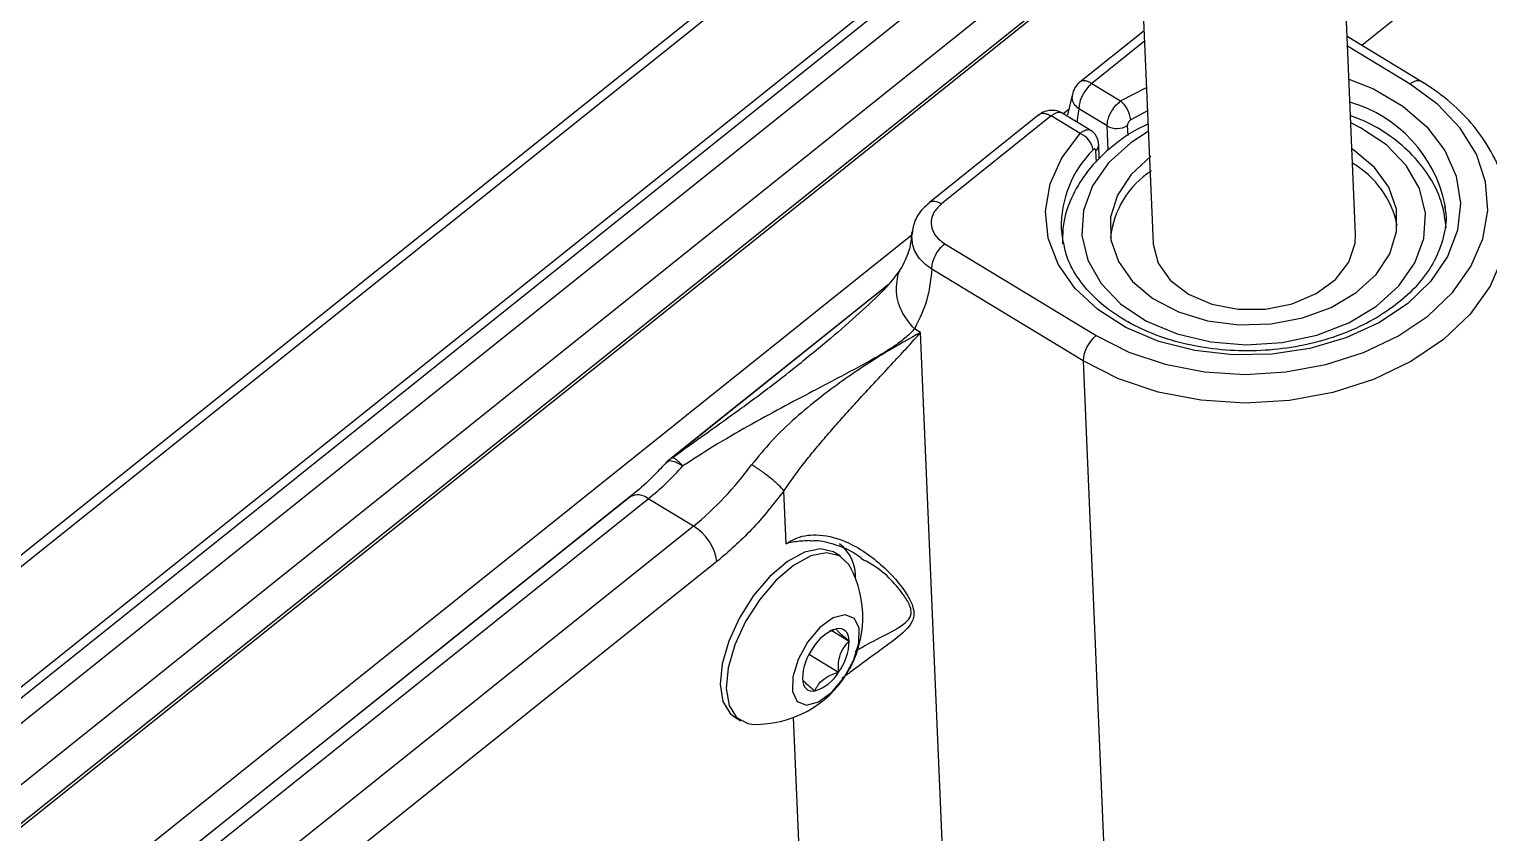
# Model space of a CAD drawing. Header units: millimetres. Extents: x -206 to 279, y 0 to 384.
# Drawn here: x -92.39 to -68.38, y 249.04 to 262.27 of the extents above; entities that cross this region are included whole.
import ezdxf

# ---------------------------------------------------------------- set-up
doc = ezdxf.new("R2010")
doc.units = ezdxf.units.MM

msp = doc.modelspace()

# ---------------------------------------------------------------- linework, layer by layer
at = {"color": 7, "linetype": 'Continuous', "lineweight": 25}
for p, q in [((-70.5699, 258.8861), (-72.7133, 309.2544)), ((-75.9327, 306.5062), (-73.9002, 258.7444)), ((-74.3025, 268.1983), (-115.3983, 235.2997)), ((-113.4333, 234.1063), (-74.1886, 265.523)), ((-112.7188, 233.6724), (-74.1473, 264.5502)), ((-74.1207, 263.9261), (-112.2603, 233.394)), ((-74.049, 262.2414), (-75.1077, 261.3939)), ((-69.4887, 261.4063), (-70.7086, 262.1472)), ((-74.9082, 261.3728), (-74.4339, 261.0847)), ((-75.2288, 261.1788), (-75.3066, 260.8588)), ((-75.7733, 260.8611), (-77.5805, 259.4143)), ((-75.5764, 260.8379), (-77.3803, 259.3938)), ((-75.102, 260.5498), (-75.5764, 260.8379)), ((-74.9257, 260.6008), (-75.3947, 260.8857)), ((-74.6548, 260.6734), (-75.1199, 260.9559)), ((-74.7844, 260.1281), (-74.7948, 260.3721)), ((-69.084, 259.2474), (-69.0943, 259.3722)), ((-75.4114, 258.9782), (-75.3803, 258.7282)), ((-77.3279, 258.7349), (-74.8387, 257.2232)), ((-75.0513, 256.8069), (-77.5404, 258.3186)), ((-78.2601, 258.0603), (-81.832, 255.2009)), ((-77.7265, 257.272), (-77.8272, 257.3331)), ((-77.3162, 247.6302), (-77.7265, 257.272)), ((-75.0513, 256.8069), (-74.5903, 245.9747)), ((-79.9371, 253.7969), (-79.9742, 254.6675)), ((-82.5038, 254.5713), (-92.392, 246.6555)), ((-92.0947, 246.6222), (-82.2065, 254.5381)), ((-81.4631, 254.0866), (-82.2065, 254.5381)), ((-81.4631, 254.0866), (-91.3513, 246.1708)), ((-79.0415, 253.5916), (-79.1437, 253.6536)), ((-81.0761, 253.5038), (-90.9644, 245.5879)), ((-79.188, 252.3711), (-78.8984, 252.1953)), ((-79.5686, 251.961), (-79.5531, 251.9735)), ((-79.5531, 251.9735), (-79.538, 252.0169)), ((-79.5531, 251.9735), (-79.076, 251.6838)), ((-80.8577, 251.0015), (-80.7874, 250.947)), ((-80.7874, 250.947), (-80.6852, 250.8849))]:
    msp.add_line(p, q, dxfattribs=at)
at = {"color": 8, "linetype": 'Continuous', "lineweight": 25}
for p, q in [((-61.1215, 269.4782), (-70.4644, 261.9989)), ((-115.2699, 235.2217), (-74.2951, 268.0234)), ((-113.8574, 234.3638), (-74.2132, 266.1003)), ((-113.7306, 234.2868), (-74.2059, 265.9277)), ((-112.2218, 233.3706), (-74.1185, 263.8736)), ((-74.0416, 262.0666), (-74.9082, 261.3728)), ((-69.6719, 261.3595), (-70.7017, 261.9849)), ((-74.4339, 261.0847), (-74.0091, 261.3042)), ((-75.3789, 260.8761), (-75.2839, 260.9521)), ((-75.1199, 260.9559), (-75.1548, 260.74)), ((-73.9929, 260.923), (-74.2668, 260.7749)), ((-74.638, 260.2787), (-74.6548, 260.6734)), ((-74.3237, 260.6788), (-74.3168, 260.5177)), ((-74.8317, 260.0767), (-74.8397, 260.2657)), ((-110.8093, 232.5128), (-77.8656, 258.8853)), ((-78.2658, 258.0529), (-81.8138, 255.2126)), ((-81.8458, 255.1919), (-81.814, 255.2125)), ((-110.5514, 232.1242), (-82.3649, 254.6884)), ((-79.6891, 247.9673), (-79.8155, 250.939))]:
    msp.add_line(p, q, dxfattribs=at)
at = {"color": 8, "linetype": 'Continuous', "lineweight": 25, "flags": 128}
for points in [[(-70.6788, 261.4459), (-70.2756, 261.282), (-69.7924, 261.0006), (-69.3952, 260.6596), (-69.0979, 260.2707), (-68.9109, 259.8477), (-68.8408, 259.4052), (-68.8899, 258.9587), (-69.0565, 258.5239), (-69.3349, 258.1158), (-69.7153, 257.7488), (-70.1844, 257.4357), (-70.7259, 257.1875), (-71.3208, 257.0127), (-71.9483, 256.9175), (-72.5865, 256.9052), (-73.2132, 256.9763), (-73.8064, 257.1282), (-74.3455, 257.3557), (-74.8115, 257.6508), (-75.1882, 258.0033), (-75.4625, 258.4007), (-75.6248, 258.8292), (-75.6693, 259.2739), (-75.5946, 259.7191), (-75.4033, 260.1495), (-75.102, 260.5498), (-75.102, 260.5498)], [(-73.9784, 260.5832), (-74.2672, 260.3972), (-74.6352, 260.0647), (-74.8989, 259.6879), (-75.0465, 259.2834), (-75.0717, 258.8688), (-74.9734, 258.4623), (-74.7558, 258.0816), (-74.4285, 257.7434), (-74.0058, 257.4625), (-73.5062, 257.251), (-72.9514, 257.1184), (-72.3657, 257.0703), (-71.7748, 257.1088), (-71.2045, 257.2324), (-70.6796, 257.4355), (-70.2231, 257.7094), (-69.8551, 258.0419), (-69.5914, 258.4187), (-69.4438, 258.8232), (-69.4186, 259.2378), (-69.5169, 259.6443), (-69.7345, 260.0249), (-70.0618, 260.3631), (-70.4845, 260.6441), (-70.6481, 260.7249)], [(-68.049, 259.2319), (-68.0495, 259.0447), (-68.138, 258.5343), (-68.3513, 258.0397), (-68.6829, 257.576), (-69.1228, 257.1571), (-69.6575, 256.7958), (-70.2708, 256.5031), (-70.9441, 256.2879), (-71.657, 256.1567), (-72.3877, 256.1136), (-73.1141, 256.1597), (-73.8141, 256.2938), (-74.4664, 256.5117), (-75.0513, 256.8069)]]:
    msp.add_lwpolyline(points, dxfattribs=at)
at = {"color": 7, "linetype": 'Continuous', "lineweight": 25, "flags": 128}
for points in [[(-74.8387, 257.2232), (-74.3003, 256.9515), (-73.6997, 256.7509), (-73.0553, 256.6275), (-72.3865, 256.585), (-71.7138, 256.6247), (-71.0575, 256.7455), (-70.4376, 256.9436), (-69.873, 257.213), (-69.3807, 257.5456), (-68.9758, 257.9313), (-68.6705, 258.3582), (-68.4741, 258.8136), (-68.3926, 259.2834), (-68.4285, 259.7535), (-68.5807, 260.2095), (-68.8445, 260.6377), (-69.2119, 261.0249), (-69.6719, 261.3595)], [(-73.9341, 260.1759), (-74.2603, 259.8767), (-74.4855, 259.5362), (-74.5983, 259.1715), (-74.5932, 258.8008), (-74.4702, 258.4429), (-74.2358, 258.1155), (-73.9015, 257.8352), (-73.4841, 257.6159), (-73.0046, 257.4687), (-72.487, 257.401), (-71.9573, 257.4161), (-71.4421, 257.5134), (-70.9671, 257.6878), (-70.5562, 257.9307), (-70.23, 258.2299), (-70.0048, 258.5704), (-69.892, 258.9351), (-69.8972, 259.3057), (-70.0201, 259.6637), (-70.2546, 259.9911), (-70.5889, 260.2714), (-70.6299, 260.2981)], [(-73.9002, 258.7444), (-73.8993, 258.7279), (-73.8179, 258.4173), (-73.619, 258.1362), (-73.3175, 257.9054), (-72.9358, 257.7422), (-72.502, 257.6585), (-72.0485, 257.6606), (-71.6088, 257.7484), (-71.2155, 257.9152), (-70.8979, 258.1488), (-70.6794, 258.4319), (-70.5763, 258.7434), (-70.5699, 258.8861)], [(-79.1437, 253.6536), (-79.1595, 253.6627), (-79.3747, 253.7131), (-79.6337, 253.6586), (-79.9173, 253.5035), (-80.2045, 253.2591), (-80.474, 252.9436), (-80.7057, 252.5803), (-80.8826, 252.1964), (-80.9915, 251.8201), (-81.0243, 251.4794), (-80.9785, 251.1996), (-80.8577, 251.0015)], [(-78.8886, 253.4261), (-78.9019, 253.4493), (-79.0573, 253.6006), (-79.2725, 253.651), (-79.5315, 253.5966), (-79.8151, 253.4414), (-80.1023, 253.197), (-80.3718, 252.8815), (-80.6035, 252.5183), (-80.7804, 252.1343), (-80.8893, 251.758), (-80.922, 251.4173), (-80.8763, 251.1376), (-80.7554, 250.9394), (-80.7554, 250.9394)], [(-79.7536, 251.2029), (-79.6029, 251.1429), (-79.4037, 251.1962), (-79.1863, 251.3546), (-78.9838, 251.5939), (-78.827, 251.8777), (-78.7397, 252.1629), (-78.7354, 252.406), (-78.8146, 252.57), (-78.9653, 252.63), (-79.1645, 252.5767), (-79.3819, 252.4184), (-79.5844, 252.179), (-79.7412, 251.8952), (-79.8285, 251.61), (-79.8328, 251.3669), (-79.7536, 251.2029)], [(-78.8984, 252.1953), (-78.9039, 252.2464), (-78.916, 252.2915), (-78.9344, 252.3296), (-78.9588, 252.3601), (-78.9888, 252.3825), (-79.0237, 252.3964), (-79.0632, 252.4016), (-79.1064, 252.398)], [(-79.6698, 251.5777), (-79.6643, 251.5265), (-79.6522, 251.4815), (-79.6338, 251.4434), (-79.6094, 251.4129), (-79.5794, 251.3905), (-79.5445, 251.3765), (-79.505, 251.3713), (-79.4618, 251.375)], [(-80.7554, 250.9394), (-80.5684, 250.8376), (-80.468, 250.8255)]]:
    msp.add_lwpolyline(points, dxfattribs=at)
at = {"color": 8, "linetype": 'Continuous', "lineweight": 25}
for centre, radius, start, end in [((-69.5444, 261.2428), 0.1728, 71.19247, 137.51447), ((-71.2816, 258.9184), 2.2339, 11.72207, 73.91183), ((-74.9378, 260.3698), 0.143, 313.27833, 0.63394), ((-73.6346, 259.0173), 1.7772, 134.76295, 181.2622), ((-82.3792, 254.3395), 0.2632, 48.98911, 118.25519)]:
    msp.add_arc(centre, radius, start, end, dxfattribs=at)
at = {"color": 7, "linetype": 'Continuous', "lineweight": 25}
for centre, radius, start, end in [((-74.7472, 260.7159), 0.4839, 7.0079, 49.6532), ((-74.4939, 260.9625), 0.3308, 240.89578, 300.96562), ((-75.2391, 260.219), 0.3582, 9.67878, 67.48255), ((-73.1183, 258.6875), 1.4874, 122.79839, 174.35165), ((-71.3871, 258.7293), 1.5361, 11.46568, 60.03113), ((-74.4778, 256.7766), 0.5743, 128.93373, 176.97152), ((-85.3584, 258.4404), 5.0162, 308.92838, 317.92138), ((-81.5344, 254.8028), 0.5, 128.67277, 137.77899), ((-84.9474, 258.3456), 5.5026, 309.28705, 323.83724), ((-81.8877, 253.3849), 0.8202, 8.33288, 58.82205), ((-79.489, 253.2533), 0.6936, 357.73629, 51.49597), ((-80.4384, 252.5875), 1.7622, 269.03948, 28.42019), ((-78.8946, 251.738), 0.6931, 107.79499, 149.56194), ((-79.8066, 252.2241), 0.9087, 323.51076, 358.17917), ((-78.7616, 251.5488), 0.9087, 143.51076, 178.17917), ((-79.6736, 252.0349), 0.6931, 287.79499, 329.56194)]:
    msp.add_arc(centre, radius, start, end, dxfattribs=at)
for points, knots in [([(-75.0914, 261.4049), (-75.1095, 261.3906), (-75.147, 261.3612), (-75.1909, 261.2988), (-75.2225, 261.2253), (-75.2279, 261.1716), (-75.2307, 261.1443)], [0, 0, 0, 0, 0.22969976, 0.47584508, 0.73401408, 1, 1, 1, 1]), ([(-74.9082, 261.3728), (-74.9262, 261.3569), (-74.9611, 261.3261), (-75.0083, 261.2673), (-75.0475, 261.2064), (-75.0863, 261.1291), (-75.1166, 261.0398), (-75.1189, 260.9824), (-75.1199, 260.9559)], [0, 0, 0, 0, 0.15501262, 0.30151881, 0.439512, 0.568986, 0.8013793, 1, 1, 1, 1]), ([(-68.0889, 259.4936), (-68.0995, 259.5739), (-68.1309, 259.8144), (-68.2953, 260.1974), (-68.569, 260.6289), (-68.9347, 261.0144), (-69.2594, 261.2639), (-69.4531, 261.3842), (-69.4887, 261.4063)], [0, 0, 0, 0, 0.105986, 0.3173515, 0.5298952, 0.744731, 0.953106, 1, 1, 1, 1]), ([(-74.6548, 260.6734), (-74.6545, 260.6911), (-74.6537, 260.7367), (-74.6296, 260.8238), (-74.5801, 260.9241), (-74.5123, 261.018), (-74.46, 261.0625), (-74.4339, 261.0847)], [0, 0, 0, 0, 0.13598102, 0.35078989, 0.56698085, 0.78381529, 1, 1, 1, 1]), ([(-75.4018, 260.8892), (-75.4285, 260.9016), (-75.4831, 260.9271), (-75.5839, 260.9337), (-75.666, 260.919), (-75.7248, 260.8946), (-75.7489, 260.8775), (-75.7608, 260.869)], [0, 0, 0, 0, 0.2404872, 0.4930055, 0.7483916, 0.8750033, 1, 1, 1, 1]), ([(-69.0774, 258.9961), (-69.0939, 259.1272), (-69.1281, 259.3993), (-69.3077, 259.789), (-69.5761, 260.155), (-69.9363, 260.4738), (-70.2996, 260.7092), (-70.5601, 260.809), (-70.6532, 260.8447)], [0, 0, 0, 0, 0.1666967, 0.3458642, 0.5265299, 0.7100637, 0.896278, 1, 1, 1, 1]), ([(-73.9835, 260.7033), (-74.0467, 260.6746), (-74.2177, 260.597), (-74.443, 260.4407), (-74.7345, 260.2071), (-75.0188, 259.8981), (-75.2555, 259.4933), (-75.3877, 259.0989), (-75.3894, 258.8441), (-75.3901, 258.7363)], [0, 0, 0, 0, 0.0719461, 0.1947274, 0.2973726, 0.4876312, 0.6770471, 0.8634667, 1, 1, 1, 1]), ([(-74.7992, 260.3714), (-74.7994, 260.3918), (-74.7997, 260.4428), (-74.8367, 260.5183), (-74.8821, 260.577), (-74.919, 260.5939), (-74.9271, 260.5976)], [0, 0, 0, 0, 0.2237443, 0.559289, 0.9033198, 1, 1, 1, 1]), ([(-74.2668, 260.7749), (-74.2736, 260.7701), (-74.2873, 260.7605), (-74.3047, 260.7389), (-74.3173, 260.7153), (-74.3234, 260.6945), (-74.3236, 260.6832), (-74.3237, 260.6788)], [0, 0, 0, 0, 0.209466, 0.4224935, 0.6396015, 0.8595854, 1, 1, 1, 1]), ([(-74.8397, 260.2657), (-74.8405, 260.2719), (-74.842, 260.2841), (-74.8502, 260.2941), (-74.8618, 260.2961), (-74.8745, 260.2905), (-74.8828, 260.2825), (-74.8861, 260.2792)], [0, 0, 0, 0, 0.2200239, 0.4367841, 0.6490259, 0.8579111, 1, 1, 1, 1]), ([(-77.5793, 259.4067), (-77.6171, 259.3763), (-77.7208, 259.2931), (-77.8381, 259.107), (-77.8579, 258.9505), (-77.8669, 258.8786)], [0, 0, 0, 0, 0.2367515, 0.6491556, 1, 1, 1, 1]), ([(-77.3803, 259.3938), (-77.4247, 259.3506), (-77.5135, 259.2641), (-77.5614, 259.1058), (-77.5366, 258.9489), (-77.4506, 258.8205), (-77.363, 258.7594), (-77.3279, 258.7349)], [0, 0, 0, 0, 0.2133938, 0.4267671, 0.640723, 0.8557428, 1, 1, 1, 1]), ([(-69.1053, 259.3617), (-69.0965, 259.3158), (-69.0632, 259.1428), (-69.1122, 258.8368), (-69.2538, 258.4555), (-69.503, 258.0934), (-69.8411, 257.7658), (-70.2583, 257.4831), (-70.7407, 257.2544), (-71.2732, 257.0875), (-71.8381, 256.9881), (-72.4167, 256.9598), (-72.9895, 257.0036), (-73.5368, 257.1175), (-74.0403, 257.297), (-74.4829, 257.5349), (-74.8518, 257.8215), (-75.1318, 258.1466), (-75.3117, 258.4597), (-75.3545, 258.6655), (-75.3719, 258.7493)], [0, 0, 0, 0, 0.0219198, 0.0827502, 0.1435878, 0.2033865, 0.2622654, 0.3206643, 0.3788946, 0.4370844, 0.4952843, 0.5534951, 0.6116868, 0.6698058, 0.72782, 0.7857289, 0.8435892, 0.9015366, 0.9598985, 1, 1, 1, 1]), ([(-77.8707, 258.9104), (-77.8795, 258.822), (-77.8999, 258.6197), (-77.9885, 258.4433), (-78.0384, 258.344)], [0, 0, 0, 0, 0.4372738, 1, 1, 1, 1]), ([(-77.8695, 258.8801), (-77.8704, 258.8845), (-77.8751, 258.9092), (-77.8626, 258.9332), (-77.8523, 258.953)], [0, 0, 0, 0, 0.1759258, 1, 1, 1, 1]), ([(-78.0384, 258.344), (-78.1139, 258.238), (-78.2639, 258.0272), (-78.6669, 257.6501), (-79.13, 257.2362), (-79.495, 256.9382), (-79.6763, 256.7901)], [0, 0, 0, 0, 0.2540289, 0.5049636, 0.7540252, 1, 1, 1, 1]), ([(-77.5404, 258.3186), (-77.5576, 258.1634), (-77.5991, 257.7892), (-77.7429, 257.5015), (-77.8272, 257.3331)], [0, 0, 0, 0, 0.4144955, 1, 1, 1, 1]), ([(-77.8272, 257.3331), (-77.8698, 257.2878), (-77.9599, 257.1918), (-78.1376, 257.0596), (-78.338, 256.9319), (-78.5768, 256.7959), (-78.8562, 256.6457), (-79.1741, 256.4775), (-79.5556, 256.2773), (-80.0141, 256.0359), (-80.5644, 255.7344), (-81.1165, 255.4163), (-81.4696, 255.1866), (-81.6353, 255.0788)], [0, 0, 0, 0, 0.0645179, 0.1365583, 0.2022978, 0.266664, 0.3552923, 0.4389492, 0.5183865, 0.6413556, 0.7632444, 0.8889058, 1, 1, 1, 1]), ([(-77.7265, 257.272), (-77.9135, 257.1694), (-78.2859, 256.9649), (-78.995, 256.5047), (-79.6526, 255.9969), (-80.174, 255.5072), (-80.3987, 255.2296), (-80.5048, 255.0986)], [0, 0, 0, 0, 0.2549116, 0.507864, 0.756501, 0.8850552, 1, 1, 1, 1]), ([(-79.9742, 254.6675), (-79.8812, 254.801), (-79.7371, 255.0078), (-79.5264, 255.2716), (-79.3483, 255.4864), (-79.1536, 255.7121), (-78.943, 255.9488), (-78.7067, 256.2079), (-78.444, 256.4917), (-78.1775, 256.777), (-77.9306, 257.0436), (-77.7946, 257.1958), (-77.7265, 257.272)], [0, 0, 0, 0, 0.1112402, 0.1722595, 0.2371625, 0.3129532, 0.396088, 0.4867273, 0.6050838, 0.742139, 0.8709884, 1, 1, 1, 1]), ([(-81.9049, 255.1417), (-81.9719, 255.0691), (-82.1298, 254.8981), (-82.3323, 254.7086), (-82.4642, 254.6066), (-82.5035, 254.5762)], [0, 0, 0, 0, 0.3411523, 0.8033439, 1, 1, 1, 1]), ([(-79.5427, 253.8454), (-79.5376, 253.8464), (-79.4346, 253.8656), (-79.2013, 253.8094), (-78.9201, 253.7161), (-78.7585, 253.6068), (-78.7027, 253.5692)], [0, 0, 0, 0, 0.0193123, 0.3937268, 0.7908655, 1, 1, 1, 1]), ([(-79.544, 253.8489), (-79.5832, 253.8471), (-79.6946, 253.842), (-79.8232, 253.8278), (-79.9174, 253.8027), (-79.9341, 253.7978), (-79.9362, 253.7972), (-79.9371, 253.7969)], [0, 0, 0, 0, 0.3093676, 0.8793377, 0.9852428, 0.9929928, 1, 1, 1, 1]), ([(-79.1064, 252.398), (-79.1477, 252.3864), (-79.1907, 252.3743), (-79.2268, 252.3544), (-79.2283, 252.3536)], [0, 0, 0, 0, 0.958561, 1, 1, 1, 1]), ([(-78.8984, 252.1953), (-78.9216, 252.2137), (-78.9865, 252.2653), (-79.0724, 252.3399), (-79.1051, 252.3816), (-79.1061, 252.394), (-79.1064, 252.398)], [0, 0, 0, 0, 0.18094225, 0.50629258, 0.84397451, 1, 1, 1, 1]), ([(-79.076, 251.6838), (-79.0773, 251.727), (-79.08, 251.8149), (-79.0568, 251.961), (-78.9938, 252.0945), (-78.9277, 252.1643), (-78.8984, 252.1953)], [0, 0, 0, 0, 0.21645, 0.4402998, 0.7518915, 1, 1, 1, 1]), ([(-79.6698, 251.5777), (-79.6695, 251.5737), (-79.6685, 251.5612), (-79.6358, 251.5196), (-79.5499, 251.445), (-79.485, 251.3934), (-79.4618, 251.375)], [0, 0, 0, 0, 0.1560255, 0.4937074, 0.8190578, 1, 1, 1, 1]), ([(-79.4618, 251.375), (-79.4488, 251.4043), (-79.4225, 251.4639), (-79.3455, 251.5577), (-79.2248, 251.635), (-79.1217, 251.6688), (-79.076, 251.6838)], [0, 0, 0, 0, 0.21645, 0.44029982, 0.75189148, 1, 1, 1, 1])]:
    msp.add_open_spline(points, degree=3, knots=knots, dxfattribs=at)
at = {"color": 8, "linetype": 'Continuous', "lineweight": 25}
for points, knots in [([(-74.9082, 261.3728), (-74.927, 261.3831), (-74.9634, 261.4033), (-75.0262, 261.419), (-75.0729, 261.4216), (-75.0897, 261.4048), (-75.0906, 261.4039)], [0, 0, 0, 0, 0.2658289, 0.5169813, 0.9730244, 1, 1, 1, 1]), ([(-75.1199, 260.9558), (-75.1482, 260.9803), (-75.1919, 261.0179), (-75.221, 261.0809), (-75.2317, 261.1207), (-75.2295, 261.1434), (-75.2289, 261.149)], [0, 0, 0, 0, 0.44078484, 0.67806705, 0.92038465, 1, 1, 1, 1]), ([(-75.7724, 260.8561), (-75.7676, 260.8614), (-75.7477, 260.8837), (-75.6955, 260.884), (-75.6318, 260.868), (-75.5952, 260.8482), (-75.5764, 260.8379)], [0, 0, 0, 0, 0.1278244, 0.5366015, 0.7617232, 1, 1, 1, 1]), ([(-75.3938, 260.8826), (-75.3953, 260.8843), (-75.4043, 260.895), (-75.4325, 260.8976), (-75.4732, 260.8952), (-75.5229, 260.8763), (-75.5582, 260.851), (-75.5764, 260.8379)], [0, 0, 0, 0, 0.04363961, 0.26126017, 0.4932008, 0.73945109, 1, 1, 1, 1]), ([(-75.102, 260.5498), (-75.0855, 260.5628), (-75.045, 260.5946), (-74.985, 260.6145), (-74.9411, 260.616), (-74.9276, 260.6007), (-74.9264, 260.5992)], [0, 0, 0, 0, 0.2462683, 0.6051151, 0.9624871, 1, 1, 1, 1]), ([(-77.5805, 259.4082), (-77.5692, 259.4181), (-77.542, 259.4418), (-77.4701, 259.4389), (-77.4102, 259.4089), (-77.3803, 259.3938)], [0, 0, 0, 0, 0.2620955, 0.6310478, 1, 1, 1, 1]), ([(-77.5404, 258.3185), (-77.5404, 258.3185), (-77.5964, 258.354), (-77.7209, 258.4541), (-77.8565, 258.6465), (-77.8653, 258.8038), (-77.8695, 258.8801)], [0, 0, 0, 0, 0.0000228, 0.2569132, 0.6396905, 1, 1, 1, 1]), ([(-77.8272, 257.3331), (-77.9057, 257.428), (-78.0264, 257.5741), (-78.1045, 257.803), (-78.1307, 257.9845), (-78.1088, 258.1575), (-78.0818, 258.2838), (-78.0393, 258.3344), (-78.0332, 258.3416)], [0, 0, 0, 0, 0.3062713, 0.4711425, 0.6395125, 0.8078826, 0.9727538, 1, 1, 1, 1]), ([(-81.8139, 255.2126), (-81.6272, 255.3462), (-81.2482, 255.6175), (-80.6685, 256.0327), (-80.1383, 256.425), (-79.8211, 256.6773), (-79.6819, 256.788)], [0, 0, 0, 0, 0.2584701, 0.5247563, 0.7915987, 1, 1, 1, 1]), ([(-81.6353, 255.0788), (-81.6819, 255.1037), (-81.7752, 255.1536), (-81.8681, 255.1691), (-81.8889, 255.1433), (-81.8966, 255.1337)], [0, 0, 0, 0, 0.38656891, 0.77313782, 1, 1, 1, 1]), ([(-79.9371, 253.7969), (-79.8921, 253.825), (-79.7429, 253.9181), (-79.4154, 253.9704), (-78.9139, 253.8509), (-78.3813, 253.4958), (-77.9986, 253.0735), (-77.8458, 252.7666), (-77.8279, 252.6338), (-77.8554, 252.5168), (-77.9858, 252.3421), (-78.3193, 252.0921), (-78.7042, 251.8187), (-78.971, 251.6168), (-79.0216, 251.5785)], [0, 0, 0, 0, 0.0371196, 0.1231139, 0.2288714, 0.3849159, 0.530436, 0.5761354, 0.6082177, 0.6315937, 0.6811011, 0.8056033, 0.9631587, 1, 1, 1, 1]), ([(-78.8035, 252.0309), (-78.6658, 252.1065), (-78.3613, 252.2737), (-78.0618, 252.4187), (-77.9074, 252.5577), (-77.8741, 252.6568), (-77.884, 252.7224), (-77.917, 252.8174), (-78.0708, 253.07), (-78.354, 253.3715), (-78.6321, 253.5143), (-78.7074, 253.5529)], [0, 0, 0, 0, 0.1813291, 0.4009384, 0.4840969, 0.5216711, 0.5711946, 0.5726987, 0.6485282, 0.9047719, 1, 1, 1, 1])]:
    msp.add_open_spline(points, degree=3, knots=knots, dxfattribs=at)
at = {"color": 7, "linetype": 'Continuous', "lineweight": 25}
for points in [[(-77.5404, 258.3185), (-77.5384, 258.3524), (-77.5343, 258.4202), (-77.4862, 258.5401), (-77.4149, 258.6541), (-77.3569, 258.708), (-77.3279, 258.7349)], [(-81.6353, 255.0788), (-81.6548, 255.0988), (-81.6939, 255.139), (-81.7441, 255.1808), (-81.7862, 255.2081), (-81.8047, 255.2111), (-81.8139, 255.2126)], [(-79.9742, 254.6675), (-80.0006, 254.6978), (-80.0534, 254.7584), (-80.1919, 254.8785), (-80.3515, 255.0006), (-80.4537, 255.0659), (-80.5048, 255.0986)], [(-79.9742, 254.6675), (-80.1492, 254.4457), (-80.4993, 254.0021), (-80.8839, 253.6699), (-81.0761, 253.5038)]]:
    msp.add_open_spline(points, degree=3, dxfattribs=at)

doc.saveas('drawing.dxf')
